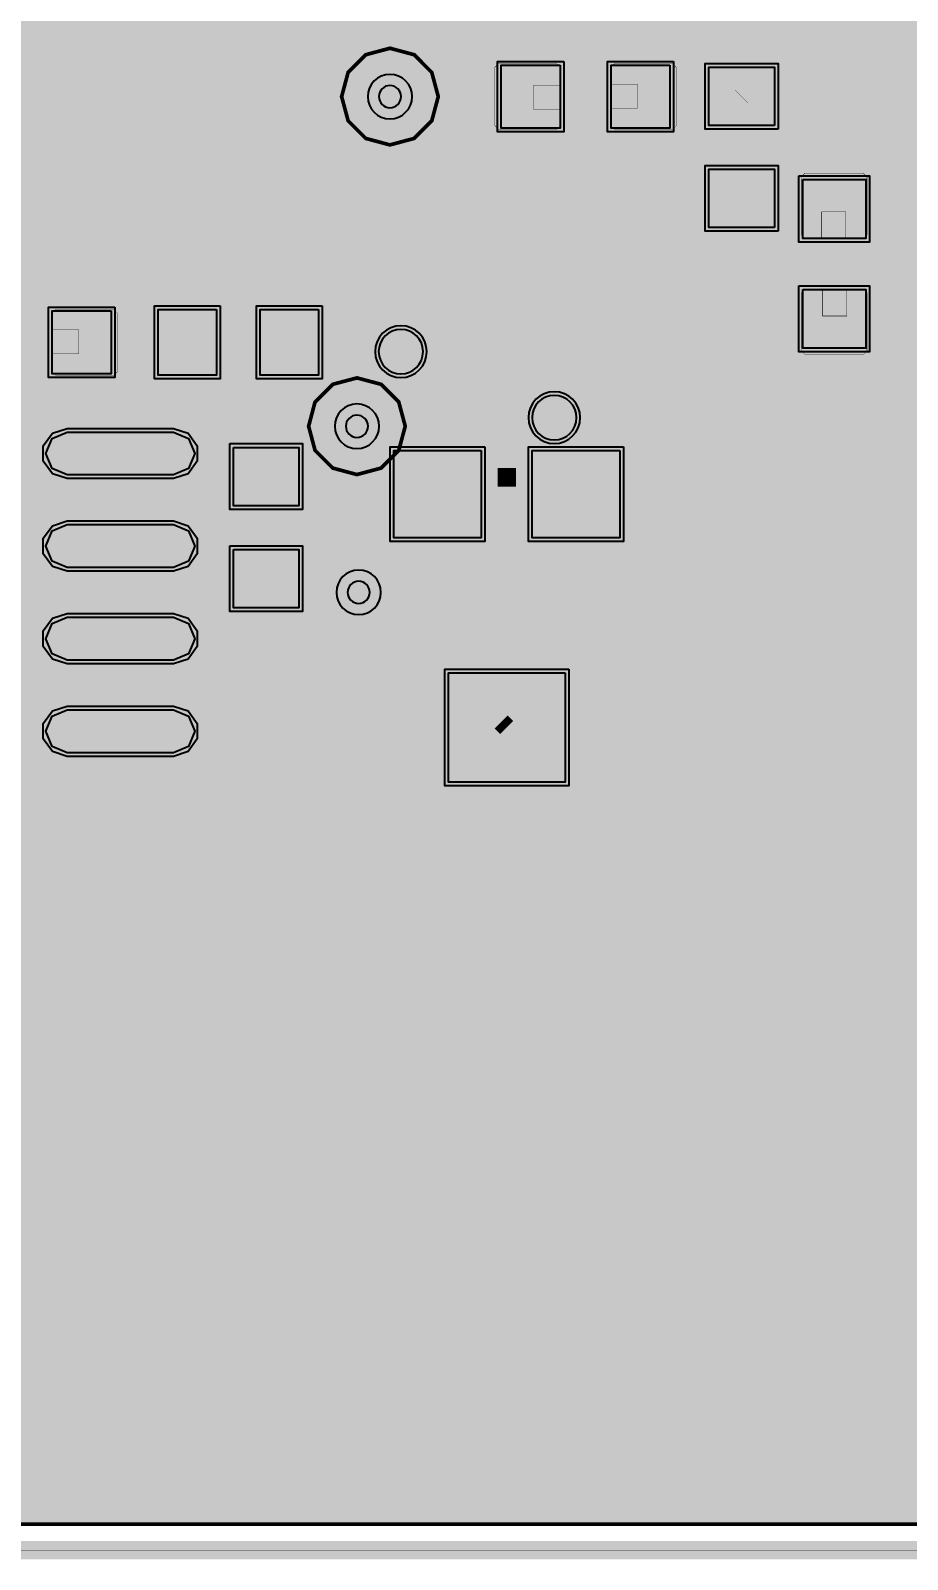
# Model space of a CAD drawing. Header units: millimetres. Extents: x -0.5 to 77.7, y -66.2 to -6.
# Drawn here: x 28.22 to 40.25, y -66.17 to -45.2 of the extents above; entities that cross this region are included whole.
import ezdxf

# ---------------------------------------------------------------- set-up
doc = ezdxf.new("R2010")
doc.units = ezdxf.units.MM
doc.header["$MEASUREMENT"] = 0
for name, color, linetype, true_color in [('Board-Outline-Layer', 7, 'Continuous', 0xff00ff), ('Document-Layer', 7, 'Continuous', 0xffffff), ('Hole-Layer', 7, 'Continuous', 0x222222), ('Inner1', 7, 'Continuous', 0x999966), ('Inner2', 7, 'Continuous', 0x008000), ('Multi-Layer', 7, 'Continuous', 0xc0c0c0), ('Top-Layer', 7, 'Continuous', 0xff0000), ('Top-Paste-Mask-Layer', 7, 'Continuous', 0x808080), ('Top-Silkscreen-Layer', 7, 'Continuous', 0xffcc00), ('Top-Solder-Mask-Layer', 7, 'Continuous', 0x800080)]:
    doc.layers.add(name, color=color, linetype=linetype, true_color=true_color)

msp = doc.modelspace()

# ---------------------------------------------------------------- hatches: boundary and pattern name
at = {"layer": 'Inner1'}
for points in [[(77.239, -6.454), (77.239, -65.682), (-0.023, -65.682), (-0.023, -6.454)], [(32.484, -46.101), (32.573, -46.433), (32.815, -46.675), (33.147, -46.764), (33.479, -46.675), (33.721, -46.433), (33.81, -46.101), (33.721, -45.77), (33.479, -45.527), (33.147, -45.438), (32.815, -45.527), (32.573, -45.77)], [(32.031, -50.623), (32.119, -50.954), (32.362, -51.197), (32.694, -51.286), (33.025, -51.197), (33.268, -50.954), (33.357, -50.623), (33.268, -50.291), (33.025, -50.048), (32.694, -49.96), (32.362, -50.048), (32.119, -50.291)]]:
    msp.add_hatch(color=256, dxfattribs=at).paths.add_polyline_path(points)
at = {"layer": 'Top-Layer'}
for points in [[(35.481, -45.669), (35.481, -46.533), (34.675, -46.533), (34.675, -45.669)], [(36.988, -45.669), (36.988, -46.533), (36.181, -46.533), (36.181, -45.669)], [(38.423, -46.498), (37.523, -46.498), (37.523, -45.698), (38.423, -45.698)], [(38.423, -47.898), (37.523, -47.898), (37.523, -47.098), (38.423, -47.098)], [(38.811, -47.239), (39.675, -47.239), (39.675, -48.046), (38.811, -48.046)], [(38.811, -48.746), (39.675, -48.746), (39.675, -49.552), (38.811, -49.552)], [(29.32, -49.041), (29.32, -49.905), (28.514, -49.905), (28.514, -49.041)], [(30.767, -49.023), (30.767, -49.923), (29.967, -49.923), (29.967, -49.023)], [(32.167, -49.023), (32.167, -49.923), (31.367, -49.923), (31.367, -49.023)], [(32.992, -49.6, 1), (33.602, -49.6, 1)], [(35.097, -50.505, 1), (35.707, -50.505, 1)], [(28.718, -51.291), (28.51, -51.205), (28.424, -50.997), (28.51, -50.789), (28.718, -50.703), (30.175, -50.703), (30.383, -50.789), (30.469, -50.997), (30.383, -51.205), (30.175, -51.291)], [(30.998, -50.913), (31.898, -50.913), (31.898, -51.713), (30.998, -51.713)], [(34.4, -50.956), (34.4, -52.156), (33.2, -52.156), (33.2, -50.956)], [(36.3, -50.956), (36.3, -52.156), (35.1, -52.156), (35.1, -50.956)], [(28.718, -52.561), (28.51, -52.475), (28.424, -52.267), (28.51, -52.059), (28.718, -51.973), (30.175, -51.973), (30.383, -52.059), (30.469, -52.267), (30.383, -52.475), (30.175, -52.561)], [(30.998, -52.313), (31.898, -52.313), (31.898, -53.113), (30.998, -53.113)], [(28.718, -53.831), (28.51, -53.745), (28.424, -53.537), (28.51, -53.329), (28.718, -53.243), (30.175, -53.243), (30.383, -53.329), (30.469, -53.537), (30.383, -53.745), (30.175, -53.831)], [(35.55, -54.006), (35.55, -55.506), (33.95, -55.506), (33.95, -54.006)], [(28.718, -55.101), (28.51, -55.015), (28.424, -54.807), (28.51, -54.599), (28.718, -54.513), (30.175, -54.513), (30.383, -54.599), (30.469, -54.807), (30.383, -55.015), (30.175, -55.101)]]:
    msp.add_hatch(color=256, dxfattribs=at).paths.add_polyline_path(points)
at = {"layer": 'Top-Paste-Mask-Layer'}
for points in [[(34.636, -46.551), (34.586, -46.501), (34.586, -45.701), (34.636, -45.651), (35.436, -45.651), (35.486, -45.701), (35.486, -45.943), (35.116, -45.943), (35.116, -46.273), (35.486, -46.273), (35.486, -46.501), (35.436, -46.551)], [(34.636, -46.551), (34.586, -46.501), (34.586, -45.701), (34.636, -45.651), (35.436, -45.651), (35.486, -45.701), (35.486, -45.943), (35.116, -45.943), (35.116, -46.273), (35.486, -46.273), (35.486, -46.501), (35.436, -46.551)], [(37.026, -45.651), (37.076, -45.701), (37.076, -46.501), (37.026, -46.551), (36.226, -46.551), (36.176, -46.501), (36.176, -46.259), (36.546, -46.259), (36.546, -45.929), (36.176, -45.929), (36.176, -45.701), (36.226, -45.651)], [(37.026, -45.651), (37.076, -45.701), (37.076, -46.501), (37.026, -46.551), (36.226, -46.551), (36.176, -46.501), (36.176, -46.259), (36.546, -46.259), (36.546, -45.929), (36.176, -45.929), (36.176, -45.701), (36.226, -45.651)], [(38.423, -46.498), (37.523, -46.498), (37.523, -45.698), (38.423, -45.698)], [(38.423, -47.898), (37.523, -47.898), (37.523, -47.098), (38.423, -47.098)], [(38.793, -47.201), (38.843, -47.151), (39.643, -47.151), (39.693, -47.201), (39.693, -48.001), (39.643, -48.051), (39.401, -48.051), (39.401, -47.681), (39.071, -47.681), (39.071, -48.051), (38.843, -48.051), (38.793, -48.001)], [(38.793, -47.201), (38.843, -47.151), (39.643, -47.151), (39.693, -47.201), (39.693, -48.001), (39.643, -48.051), (39.401, -48.051), (39.401, -47.681), (39.071, -47.681), (39.071, -48.051), (38.843, -48.051), (38.793, -48.001)], [(39.693, -49.591), (39.643, -49.641), (38.843, -49.641), (38.793, -49.591), (38.793, -48.791), (38.843, -48.741), (39.085, -48.741), (39.085, -49.111), (39.415, -49.111), (39.415, -48.741), (39.643, -48.741), (39.693, -48.791)], [(39.693, -49.591), (39.643, -49.641), (38.843, -49.641), (38.793, -49.591), (38.793, -48.791), (38.843, -48.741), (39.085, -48.741), (39.085, -49.111), (39.415, -49.111), (39.415, -48.741), (39.643, -48.741), (39.693, -48.791)], [(29.359, -49.023), (29.409, -49.073), (29.409, -49.873), (29.359, -49.923), (28.559, -49.923), (28.509, -49.873), (28.509, -49.631), (28.879, -49.631), (28.879, -49.301), (28.509, -49.301), (28.509, -49.073), (28.559, -49.023)], [(29.359, -49.023), (29.409, -49.073), (29.409, -49.873), (29.359, -49.923), (28.559, -49.923), (28.509, -49.873), (28.509, -49.631), (28.879, -49.631), (28.879, -49.301), (28.509, -49.301), (28.509, -49.073), (28.559, -49.023)], [(30.767, -49.023), (30.767, -49.923), (29.967, -49.923), (29.967, -49.023)], [(32.167, -49.023), (32.167, -49.923), (31.367, -49.923), (31.367, -49.023)], [(28.718, -51.291), (28.51, -51.205), (28.424, -50.997), (28.51, -50.789), (28.718, -50.703), (30.175, -50.703), (30.383, -50.789), (30.469, -50.997), (30.383, -51.205), (30.175, -51.291)], [(30.998, -50.913), (31.898, -50.913), (31.898, -51.713), (30.998, -51.713)], [(34.4, -50.956), (34.4, -52.156), (33.2, -52.156), (33.2, -50.956)], [(36.3, -50.956), (36.3, -52.156), (35.1, -52.156), (35.1, -50.956)], [(28.718, -52.561), (28.51, -52.475), (28.424, -52.267), (28.51, -52.059), (28.718, -51.973), (30.175, -51.973), (30.383, -52.059), (30.469, -52.267), (30.383, -52.475), (30.175, -52.561)], [(30.998, -52.313), (31.898, -52.313), (31.898, -53.113), (30.998, -53.113)], [(28.718, -53.831), (28.51, -53.745), (28.424, -53.537), (28.51, -53.329), (28.718, -53.243), (30.175, -53.243), (30.383, -53.329), (30.469, -53.537), (30.383, -53.745), (30.175, -53.831)], [(35.55, -54.006), (35.55, -55.506), (33.95, -55.506), (33.95, -54.006)], [(28.718, -55.101), (28.51, -55.015), (28.424, -54.807), (28.51, -54.599), (28.718, -54.513), (30.175, -54.513), (30.383, -54.599), (30.469, -54.807), (30.383, -55.015), (30.175, -55.101)]]:
    msp.add_hatch(color=256, dxfattribs=at).paths.add_polyline_path(points)
at = {"layer": 'Top-Silkscreen-Layer'}
msp.add_hatch(color=256, dxfattribs=at).paths.add_polyline_path([(29.177, -59.957), (29.134, -60.039), (29.115, -60.093), (29.095, -60.152), (29.06, -60.259), (29.032, -60.346), (29.01, -60.412), (28.984, -60.487), (28.964, -60.546), (28.937, -60.624), (28.904, -60.722), (28.879, -60.793), (28.814, -60.979), (28.797, -61.028), (28.783, -61.064), (28.76, -61.14), (28.738, -61.222), (28.721, -61.274), (28.712, -61.301), (28.658, -61.468), (28.643, -61.511), (28.618, -61.577), (28.604, -61.623), (28.582, -61.683), (28.555, -61.762), (28.533, -61.824), (28.493, -61.942), (28.471, -62.008), (28.419, -62.163), (28.392, -62.245), (28.345, -62.378), (28.322, -62.449), (28.304, -62.516), (28.27, -62.616), (28.235, -62.716), (28.216, -62.774), (28.194, -62.844), (28.173, -62.91), (28.159, -62.953), (28.086, -63.162), (28.051, -63.264), (28.029, -63.333), (27.995, -63.428), (27.962, -63.529), (27.941, -63.588), (27.921, -63.648), (27.9, -63.718), (27.853, -63.86), (27.83, -63.925), (27.813, -63.986), (27.794, -64.049), (27.772, -64.096), (27.717, -64.253), (27.683, -64.356), (27.658, -64.443), (27.628, -64.524), (27.568, -64.704), (27.581, -64.803), (27.687, -64.822), (27.826, -64.839), (27.894, -64.854), (27.96, -64.871), (27.999, -64.888), (28.05, -64.912), (28.09, -64.931), (28.293, -65.12), (28.424, -65.297), (28.529, -65.376), (28.548, -65.387), (28.703, -65.456), (28.778, -65.479), (28.851, -65.496), (29.026, -65.526), (29.537, -65.498), (29.626, -65.476), (29.689, -65.457), (29.731, -65.438), (29.843, -65.389), (29.865, -65.376), (29.958, -65.314), (30.038, -65.221), (30.069, -65.172), (30.103, -65.115), (30.239, -64.966), (30.303, -64.931), (30.381, -64.892), (30.427, -64.875), (30.54, -64.847), (30.569, -64.841), (30.661, -64.828), (30.758, -64.819), (30.789, -64.599), (30.768, -64.537), (30.746, -64.483), (30.725, -64.421), (30.709, -64.363), (30.693, -64.316), (30.675, -64.268), (30.657, -64.213), (30.633, -64.139), (30.58, -63.989), (30.562, -63.929), (30.542, -63.864), (30.523, -63.808), (30.463, -63.632), (30.447, -63.593), (30.425, -63.527), (30.341, -63.276), (30.327, -63.233), (30.307, -63.169), (30.292, -63.118), (30.266, -63.048), (30.241, -62.979), (30.209, -62.881), (30.168, -62.756), (30.133, -62.649), (30.114, -62.589), (30.069, -62.455), (30.046, -62.393), (30.028, -62.339), (29.953, -62.116), (29.927, -62.041), (29.915, -61.994), (29.902, -61.96), (29.881, -61.906), (29.858, -61.833), (29.847, -61.795), (29.831, -61.743), (29.805, -61.671), (29.785, -61.629), (29.769, -61.576), (29.755, -61.513), (29.698, -61.349), (29.664, -61.248), (29.64, -61.184), (29.622, -61.128), (29.546, -60.897), (29.519, -60.818), (29.498, -60.763), (29.478, -60.701), (29.455, -60.631), (29.439, -60.581), (29.404, -60.473), (29.366, -60.357), (29.302, -60.173), (29.255, -60.027), (29.215, -59.956)])
at = {"layer": 'Top-Solder-Mask-Layer'}
for points in [[(35.532, -45.618), (35.532, -46.584), (34.624, -46.584), (34.624, -45.618)], [(37.039, -45.618), (37.039, -46.584), (36.131, -46.584), (36.131, -45.618)], [(38.474, -46.549), (37.472, -46.549), (37.472, -45.647), (38.474, -45.647)], [(38.474, -47.949), (37.472, -47.949), (37.472, -47.047), (38.474, -47.047)], [(38.76, -47.188), (39.726, -47.188), (39.726, -48.096), (38.76, -48.096)], [(38.76, -48.695), (39.726, -48.695), (39.726, -49.603), (38.76, -49.603)], [(29.371, -48.99), (29.371, -49.956), (28.463, -49.956), (28.463, -48.99)], [(30.818, -48.972), (30.818, -49.973), (29.917, -49.973), (29.917, -48.972)], [(32.218, -48.972), (32.218, -49.973), (31.317, -49.973), (31.317, -48.972)], [(32.942, -49.6, 1), (33.653, -49.6, 1)], [(35.047, -50.505, 1), (35.758, -50.505, 1)], [(28.718, -51.342), (28.515, -51.276), (28.39, -51.103), (28.39, -50.89), (28.515, -50.718), (28.718, -50.652), (30.175, -50.652), (30.378, -50.718), (30.503, -50.89), (30.503, -51.103), (30.378, -51.276), (30.175, -51.342)], [(30.948, -50.862), (31.949, -50.862), (31.949, -51.763), (30.948, -51.763)], [(34.451, -50.905), (34.451, -52.206), (33.15, -52.206), (33.15, -50.905)], [(36.351, -50.905), (36.351, -52.206), (35.05, -52.206), (35.05, -50.905)], [(28.718, -52.612), (28.515, -52.546), (28.39, -52.373), (28.39, -52.16), (28.515, -51.988), (28.718, -51.922), (30.175, -51.922), (30.378, -51.988), (30.503, -52.16), (30.503, -52.373), (30.378, -52.546), (30.175, -52.612)], [(30.948, -52.262), (31.949, -52.262), (31.949, -53.164), (30.948, -53.164)], [(28.718, -53.882), (28.515, -53.816), (28.39, -53.643), (28.39, -53.43), (28.515, -53.258), (28.718, -53.192), (30.175, -53.192), (30.378, -53.258), (30.503, -53.43), (30.503, -53.643), (30.378, -53.816), (30.175, -53.882)], [(35.601, -53.955), (35.601, -55.557), (33.9, -55.557), (33.9, -53.955)], [(28.718, -55.152), (28.515, -55.086), (28.39, -54.913), (28.39, -54.7), (28.515, -54.528), (28.718, -54.462), (30.175, -54.462), (30.378, -54.528), (30.503, -54.7), (30.503, -54.913), (30.378, -55.086), (30.175, -55.152)]]:
    msp.add_hatch(color=256, dxfattribs=at).paths.add_polyline_path(points)

# ---------------------------------------------------------------- linework, layer by layer
at = {"layer": 'Board-Outline-Layer', "const_width": 0.254}
msp.add_lwpolyline([(-0.381, -66.04), (-0.381, -6.096), (77.597, -6.096), (77.597, -66.04)], close=True, dxfattribs=at)
at = {"layer": 'Document-Layer', "const_width": 0.254}
msp.add_lwpolyline([(36.401, -51.251, 1), (36.655, -51.251, 1)], format="xyb", close=True, dxfattribs=at)
msp.add_lwpolyline([(36.401, -51.251, 1), (36.655, -51.251, 1)], format="xyb", close=True, dxfattribs=at)
at = {"layer": 'Hole-Layer'}
for points in [[(32.995, -46.101, 1), (33.3, -46.101, 1)], [(32.541, -50.623, 1), (32.846, -50.623, 1)], [(32.566, -52.902, 1), (32.871, -52.902, 1)]]:
    msp.add_lwpolyline(points, format="xyb", close=True, dxfattribs=at)
at = {"layer": 'Inner1'}
for points, const_width in [([(-0.381, -66.04), (-0.381, -6.096), (77.597, -6.096), (77.597, -66.04)], 0.00508), ([(77.239, -6.454), (77.239, -65.682), (-0.023, -65.682), (-0.023, -6.454)], 0.0508), ([(32.484, -46.101), (32.573, -46.433), (32.815, -46.675), (33.147, -46.764), (33.479, -46.675), (33.721, -46.433), (33.81, -46.101), (33.721, -45.77), (33.479, -45.527), (33.147, -45.438), (32.815, -45.527), (32.573, -45.77)], 0.0508), ([(32.031, -50.623), (32.119, -50.954), (32.362, -51.197), (32.694, -51.286), (33.025, -51.197), (33.268, -50.954), (33.357, -50.623), (33.268, -50.291), (33.025, -50.048), (32.694, -49.96), (32.362, -50.048), (32.119, -50.291)], 0.0508)]:
    msp.add_lwpolyline(points, close=True, dxfattribs=dict(at, const_width=const_width))
at = {"layer": 'Inner2'}
for points, const_width in [([(36.576, -31.115), (36.576, -46.741)], 0.4), ([(33.147, -46.101), (33.147, -40.99)], 0.254), ([(28.956, -51.435), (35.56, -44.831)], 0.4), ([(36.576, -46.741), (32.694, -50.623)], 0.4), ([(22.753, -51.435), (28.956, -51.435)], 0.4)]:
    msp.add_lwpolyline(points, dxfattribs=dict(at, const_width=const_width))
at = {"layer": 'Multi-Layer'}
for points in [[(32.842, -46.101, 1), (33.452, -46.101, 1)], [(32.389, -50.623, 1), (32.999, -50.623, 1)], [(32.413, -52.902, 1), (33.023, -52.902, 1)]]:
    msp.add_lwpolyline(points, format="xyb", close=True, dxfattribs=at)
at = {"layer": 'Top-Layer', "const_width": 0.254}
for points in [[(38.634, -45.437), (38.634, -43.252)], [(39.243, -47.642), (39.243, -43.293)], [(37.973, -46.098), (38.634, -45.437)], [(33.147, -46.101), (35.078, -46.101)], [(36.585, -46.101), (37.97, -46.101)], [(37.97, -46.101), (37.973, -46.098)], [(37.973, -47.498), (39.099, -47.498)], [(39.099, -47.498), (39.243, -47.642)], [(30.94, -48.584), (30.367, -49.157)], [(33.48, -48.584), (30.94, -48.584)], [(35.402, -50.505), (33.48, -48.584)], [(30.367, -49.157), (30.367, -49.473)], [(39.243, -50.263), (39.243, -49.149)], [(26.622, -51.632), (28.781, -49.473)], [(28.781, -49.473), (30.367, -49.473)], [(31.767, -49.473), (31.894, -49.6)], [(31.894, -49.6), (33.297, -49.6)], [(33.297, -49.6), (33.734, -49.6)], [(33.734, -49.6), (34.75, -50.616)], [(34.75, -54.756), (39.243, -50.263)], [(32.138, -50.623), (31.448, -51.313)], [(32.694, -50.623), (32.138, -50.623)], [(34.75, -50.616), (34.75, -54.756)], [(35.7, -50.804), (35.402, -50.505)], [(35.7, -51.556), (35.7, -50.804)], [(30.494, -52.267), (31.448, -51.313)], [(29.446, -52.267), (30.494, -52.267)], [(31.259, -52.902), (31.448, -52.713)], [(31.637, -52.902), (31.448, -52.713)], [(27.13, -52.902), (31.259, -52.902)], [(32.718, -52.902), (31.637, -52.902)], [(29.446, -53.537), (30.305, -53.537)], [(30.305, -53.537), (31.448, -54.68)], [(31.448, -54.68), (34.674, -54.68)], [(34.674, -54.68), (34.75, -54.756)]]:
    msp.add_lwpolyline(points, dxfattribs=at)
at = {"layer": 'Top-Layer'}
for points in [[(35.481, -45.669), (35.481, -46.533), (34.675, -46.533), (34.675, -45.669)], [(36.988, -45.669), (36.988, -46.533), (36.181, -46.533), (36.181, -45.669)], [(38.423, -46.498), (37.523, -46.498), (37.523, -45.698), (38.423, -45.698)], [(38.423, -47.898), (37.523, -47.898), (37.523, -47.098), (38.423, -47.098)], [(38.811, -47.239), (39.675, -47.239), (39.675, -48.046), (38.811, -48.046)], [(38.811, -48.746), (39.675, -48.746), (39.675, -49.552), (38.811, -49.552)], [(29.32, -49.041), (29.32, -49.905), (28.514, -49.905), (28.514, -49.041)], [(30.767, -49.023), (30.767, -49.923), (29.967, -49.923), (29.967, -49.023)], [(32.167, -49.023), (32.167, -49.923), (31.367, -49.923), (31.367, -49.023)], [(28.718, -51.291), (28.51, -51.205), (28.424, -50.997), (28.51, -50.789), (28.718, -50.703), (30.175, -50.703), (30.383, -50.789), (30.469, -50.997), (30.383, -51.205), (30.175, -51.291)], [(30.998, -50.913), (31.898, -50.913), (31.898, -51.713), (30.998, -51.713)], [(34.4, -50.956), (34.4, -52.156), (33.2, -52.156), (33.2, -50.956)], [(36.3, -50.956), (36.3, -52.156), (35.1, -52.156), (35.1, -50.956)], [(28.718, -52.561), (28.51, -52.475), (28.424, -52.267), (28.51, -52.059), (28.718, -51.973), (30.175, -51.973), (30.383, -52.059), (30.469, -52.267), (30.383, -52.475), (30.175, -52.561)], [(30.998, -52.313), (31.898, -52.313), (31.898, -53.113), (30.998, -53.113)], [(28.718, -53.831), (28.51, -53.745), (28.424, -53.537), (28.51, -53.329), (28.718, -53.243), (30.175, -53.243), (30.383, -53.329), (30.469, -53.537), (30.383, -53.745), (30.175, -53.831)], [(35.55, -54.006), (35.55, -55.506), (33.95, -55.506), (33.95, -54.006)], [(28.718, -55.101), (28.51, -55.015), (28.424, -54.807), (28.51, -54.599), (28.718, -54.513), (30.175, -54.513), (30.383, -54.599), (30.469, -54.807), (30.383, -55.015), (30.175, -55.101)]]:
    msp.add_lwpolyline(points, close=True, dxfattribs=at)
for points in [[(32.992, -49.6, 1), (33.602, -49.6), (33.602, -49.6, 1), (32.992, -49.6)], [(35.097, -50.505, 1), (35.707, -50.505), (35.707, -50.505, 1), (35.097, -50.505)]]:
    msp.add_lwpolyline(points, format="xyb", dxfattribs=at)
at = {"layer": 'Top-Paste-Mask-Layer', "const_width": 0.00508}
for points in [[(34.636, -46.551), (34.586, -46.501), (34.586, -45.701), (34.636, -45.651), (35.436, -45.651), (35.486, -45.701), (35.486, -45.943), (35.116, -45.943), (35.116, -46.273), (35.486, -46.273), (35.486, -46.501), (35.436, -46.551)], [(34.636, -46.551), (34.586, -46.501), (34.586, -45.701), (34.636, -45.651), (35.436, -45.651), (35.486, -45.701), (35.486, -45.943), (35.116, -45.943), (35.116, -46.273), (35.486, -46.273), (35.486, -46.501), (35.436, -46.551)], [(37.026, -45.651), (37.076, -45.701), (37.076, -46.501), (37.026, -46.551), (36.226, -46.551), (36.176, -46.501), (36.176, -46.259), (36.546, -46.259), (36.546, -45.929), (36.176, -45.929), (36.176, -45.701), (36.226, -45.651)], [(37.026, -45.651), (37.076, -45.701), (37.076, -46.501), (37.026, -46.551), (36.226, -46.551), (36.176, -46.501), (36.176, -46.259), (36.546, -46.259), (36.546, -45.929), (36.176, -45.929), (36.176, -45.701), (36.226, -45.651)], [(38.793, -47.201), (38.843, -47.151), (39.643, -47.151), (39.693, -47.201), (39.693, -48.001), (39.643, -48.051), (39.401, -48.051), (39.401, -47.681), (39.071, -47.681), (39.071, -48.051), (38.843, -48.051), (38.793, -48.001)], [(38.793, -47.201), (38.843, -47.151), (39.643, -47.151), (39.693, -47.201), (39.693, -48.001), (39.643, -48.051), (39.401, -48.051), (39.401, -47.681), (39.071, -47.681), (39.071, -48.051), (38.843, -48.051), (38.793, -48.001)], [(39.693, -49.591), (39.643, -49.641), (38.843, -49.641), (38.793, -49.591), (38.793, -48.791), (38.843, -48.741), (39.085, -48.741), (39.085, -49.111), (39.415, -49.111), (39.415, -48.741), (39.643, -48.741), (39.693, -48.791)], [(39.693, -49.591), (39.643, -49.641), (38.843, -49.641), (38.793, -49.591), (38.793, -48.791), (38.843, -48.741), (39.085, -48.741), (39.085, -49.111), (39.415, -49.111), (39.415, -48.741), (39.643, -48.741), (39.693, -48.791)], [(29.359, -49.023), (29.409, -49.073), (29.409, -49.873), (29.359, -49.923), (28.559, -49.923), (28.509, -49.873), (28.509, -49.631), (28.879, -49.631), (28.879, -49.301), (28.509, -49.301), (28.509, -49.073), (28.559, -49.023)], [(29.359, -49.023), (29.409, -49.073), (29.409, -49.873), (29.359, -49.923), (28.559, -49.923), (28.509, -49.873), (28.509, -49.631), (28.879, -49.631), (28.879, -49.301), (28.509, -49.301), (28.509, -49.073), (28.559, -49.023)]]:
    msp.add_lwpolyline(points, close=True, dxfattribs=at)
at = {"layer": 'Top-Paste-Mask-Layer'}
for points in [[(38.423, -46.498), (37.523, -46.498), (37.523, -45.698), (38.423, -45.698)], [(38.423, -47.898), (37.523, -47.898), (37.523, -47.098), (38.423, -47.098)], [(30.767, -49.023), (30.767, -49.923), (29.967, -49.923), (29.967, -49.023)], [(32.167, -49.023), (32.167, -49.923), (31.367, -49.923), (31.367, -49.023)], [(28.718, -51.291), (28.51, -51.205), (28.424, -50.997), (28.51, -50.789), (28.718, -50.703), (30.175, -50.703), (30.383, -50.789), (30.469, -50.997), (30.383, -51.205), (30.175, -51.291)], [(30.998, -50.913), (31.898, -50.913), (31.898, -51.713), (30.998, -51.713)], [(34.4, -50.956), (34.4, -52.156), (33.2, -52.156), (33.2, -50.956)], [(36.3, -50.956), (36.3, -52.156), (35.1, -52.156), (35.1, -50.956)], [(28.718, -52.561), (28.51, -52.475), (28.424, -52.267), (28.51, -52.059), (28.718, -51.973), (30.175, -51.973), (30.383, -52.059), (30.469, -52.267), (30.383, -52.475), (30.175, -52.561)], [(30.998, -52.313), (31.898, -52.313), (31.898, -53.113), (30.998, -53.113)], [(28.718, -53.831), (28.51, -53.745), (28.424, -53.537), (28.51, -53.329), (28.718, -53.243), (30.175, -53.243), (30.383, -53.329), (30.469, -53.537), (30.383, -53.745), (30.175, -53.831)], [(35.55, -54.006), (35.55, -55.506), (33.95, -55.506), (33.95, -54.006)], [(28.718, -55.101), (28.51, -55.015), (28.424, -54.807), (28.51, -54.599), (28.718, -54.513), (30.175, -54.513), (30.383, -54.599), (30.469, -54.807), (30.383, -55.015), (30.175, -55.101)]]:
    msp.add_lwpolyline(points, close=True, dxfattribs=at)
at = {"layer": 'Top-Silkscreen-Layer', "const_width": 0.254}
for points in [[(37.263, -45.718, -0.414), (37.573, -45.408)], [(37.263, -45.718, -0.414), (37.573, -45.408)], [(38.373, -45.408, -0.414), (38.683, -45.718)], [(38.373, -45.408, -0.414), (38.683, -45.718)], [(37.573, -48.188, -0.414), (37.263, -47.878)], [(37.573, -48.188, -0.414), (37.263, -47.878)], [(38.683, -47.878, -0.414), (38.373, -48.188)], [(38.683, -47.878, -0.414), (38.373, -48.188)], [(29.677, -49.072, -0.414), (29.987, -48.763)], [(29.677, -49.072, -0.414), (29.987, -48.763)], [(32.148, -48.763, -0.414), (32.457, -49.073)], [(32.148, -48.763, -0.414), (32.457, -49.073)], [(29.987, -50.182, -0.414), (29.677, -49.872)], [(29.987, -50.182, -0.414), (29.677, -49.872)], [(32.457, -49.873, -0.414), (32.148, -50.183)], [(32.457, -49.873, -0.414), (32.148, -50.183)], [(30.739, -50.933, -0.414), (31.049, -50.623)], [(30.739, -50.933, -0.414), (31.049, -50.623)], [(31.849, -50.623, -0.414), (32.159, -50.933)], [(31.849, -50.623, -0.414), (32.159, -50.933)], [(31.048, -53.403, -0.414), (30.738, -53.093)], [(31.048, -53.403, -0.414), (30.738, -53.093)], [(32.158, -53.093, -0.414), (31.848, -53.403)], [(32.158, -53.093, -0.414), (31.848, -53.403)]]:
    msp.add_lwpolyline(points, format="xyb", dxfattribs=at)
at = {"layer": 'Top-Silkscreen-Layer'}
for points, const_width in [([(37.573, -45.408), (38.373, -45.408)], 0.254), ([(37.573, -45.408), (38.373, -45.408)], 0.254), ([(35.405, -45.44), (34.446, -45.44)], 0.152), ([(34.446, -45.44), (34.446, -46.762)], 0.152), ([(35.405, -45.44), (34.446, -45.44)], 0.152), ([(34.446, -45.44), (34.446, -46.762)], 0.152), ([(36.258, -45.44), (37.216, -45.44)], 0.152), ([(36.258, -45.44), (37.216, -45.44)], 0.152), ([(37.216, -45.44), (37.216, -46.762)], 0.152), ([(37.216, -45.44), (37.216, -46.762)], 0.152), ([(37.263, -46.518), (37.263, -45.718)], 0.254), ([(37.263, -46.518), (37.263, -45.718)], 0.254), ([(38.683, -46.518), (38.683, -45.718)], 0.254), ([(38.683, -46.518), (38.683, -45.718)], 0.254), ([(34.446, -46.762), (35.405, -46.762)], 0.152), ([(34.446, -46.762), (35.405, -46.762)], 0.152), ([(37.216, -46.762), (36.258, -46.762)], 0.152), ([(37.216, -46.762), (36.258, -46.762)], 0.152), ([(37.263, -47.078), (37.263, -47.878)], 0.254), ([(37.263, -47.078), (37.263, -47.878)], 0.254), ([(38.582, -47.97), (38.582, -47.011)], 0.152), ([(38.582, -47.011), (39.904, -47.011)], 0.152), ([(38.582, -47.97), (38.582, -47.011)], 0.152), ([(38.582, -47.011), (39.904, -47.011)], 0.152), ([(38.683, -47.078), (38.683, -47.878)], 0.254), ([(38.683, -47.078), (38.683, -47.878)], 0.254), ([(39.904, -47.011), (39.904, -47.97)], 0.152), ([(39.904, -47.011), (39.904, -47.97)], 0.152), ([(38.373, -48.188), (37.573, -48.188)], 0.254), ([(38.373, -48.188), (37.573, -48.188)], 0.254), ([(30.787, -48.763), (29.987, -48.763)], 0.254), ([(30.787, -48.763), (29.987, -48.763)], 0.254), ([(31.348, -48.763), (32.148, -48.763)], 0.254), ([(31.348, -48.763), (32.148, -48.763)], 0.254), ([(28.59, -48.812), (29.549, -48.812)], 0.152), ([(28.59, -48.812), (29.549, -48.812)], 0.152), ([(29.549, -48.812), (29.549, -50.133)], 0.152), ([(29.549, -48.812), (29.549, -50.133)], 0.152), ([(38.582, -48.822), (38.582, -49.781)], 0.152), ([(38.582, -48.822), (38.582, -49.781)], 0.152), ([(39.904, -49.781), (39.904, -48.822)], 0.152), ([(39.904, -49.781), (39.904, -48.822)], 0.152), ([(29.677, -49.872), (29.677, -49.072)], 0.254), ([(29.677, -49.872), (29.677, -49.072)], 0.254), ([(32.457, -49.073), (32.457, -49.873)], 0.254), ([(32.457, -49.073), (32.457, -49.873)], 0.254), ([(38.582, -49.781), (39.904, -49.781)], 0.152), ([(38.582, -49.781), (39.904, -49.781)], 0.152), ([(29.549, -50.133), (28.59, -50.133)], 0.152), ([(29.549, -50.133), (28.59, -50.133)], 0.152), ([(30.787, -50.182), (29.987, -50.182)], 0.254), ([(30.787, -50.182), (29.987, -50.182)], 0.254), ([(31.348, -50.183), (32.148, -50.183)], 0.254), ([(31.348, -50.183), (32.148, -50.183)], 0.254), ([(25.355, -50.375), (28.398, -50.375)], 0.152), ([(25.355, -50.375), (28.398, -50.375)], 0.152), ([(28.398, -50.375), (28.398, -55.428)], 0.152), ([(28.398, -50.375), (28.398, -55.428)], 0.152), ([(31.049, -50.623), (31.849, -50.623)], 0.254), ([(31.049, -50.623), (31.849, -50.623)], 0.254), ([(30.739, -51.733), (30.739, -50.933)], 0.254), ([(30.739, -51.733), (30.739, -50.933)], 0.254), ([(32.159, -51.733), (32.159, -50.933)], 0.254), ([(32.159, -51.733), (32.159, -50.933)], 0.254), ([(34.877, -51.324), (34.623, -51.324)], 0.254), ([(34.877, -51.324), (34.623, -51.324)], 0.254), ([(30.738, -52.293), (30.738, -53.093)], 0.254), ([(30.738, -52.293), (30.738, -53.093)], 0.254), ([(32.158, -52.293), (32.158, -53.093)], 0.254), ([(32.158, -52.293), (32.158, -53.093)], 0.254), ([(33.226, -55.134), (33.226, -52.387)], 0.254), ([(33.226, -55.134), (33.226, -52.387)], 0.254), ([(36.274, -55.134), (36.274, -52.387)], 0.254), ([(36.274, -55.134), (36.274, -52.387)], 0.254), ([(31.848, -53.403), (31.048, -53.403)], 0.254), ([(31.848, -53.403), (31.048, -53.403)], 0.254), ([(33.719, -55.134), (33.226, -55.134)], 0.254), ([(33.719, -55.134), (33.226, -55.134)], 0.254), ([(36.274, -55.134), (35.782, -55.134)], 0.254), ([(36.274, -55.134), (35.782, -55.134)], 0.254), ([(28.398, -55.428), (25.355, -55.428)], 0.152), ([(28.398, -55.428), (25.355, -55.428)], 0.152), ([(28.05, -64.912), (28.09, -64.931), (28.293, -65.12), (28.424, -65.297), (28.529, -65.376), (28.548, -65.387), (28.703, -65.456), (28.778, -65.479), (28.851, -65.496), (29.026, -65.526), (29.537, -65.498), (29.626, -65.476), (29.689, -65.457), (29.731, -65.438), (29.843, -65.389), (29.865, -65.376), (29.958, -65.314), (30.038, -65.221), (30.069, -65.172), (30.103, -65.115), (30.239, -64.966), (30.303, -64.931), (30.381, -64.892), (30.427, -64.875), (30.54, -64.847), (30.569, -64.841), (30.661, -64.828), (30.758, -64.819), (30.789, -64.599), (30.768, -64.537), (30.746, -64.483), (30.725, -64.421), (30.709, -64.363), (30.693, -64.316), (30.675, -64.268), (30.657, -64.213), (30.633, -64.139), (30.58, -63.989), (30.562, -63.929), (30.542, -63.864), (30.523, -63.808), (30.463, -63.632), (30.447, -63.593), (30.425, -63.527), (30.341, -63.276), (30.327, -63.233), (30.307, -63.169), (30.292, -63.118), (30.266, -63.048), (30.241, -62.979), (30.209, -62.881), (30.168, -62.756), (30.133, -62.649), (30.114, -62.589), (30.069, -62.455), (30.046, -62.393), (30.028, -62.339), (29.953, -62.116), (29.927, -62.041), (29.915, -61.994), (29.902, -61.96), (29.881, -61.906), (29.858, -61.833), (29.847, -61.795), (29.831, -61.743), (29.805, -61.671), (29.785, -61.629), (29.769, -61.576), (29.755, -61.513), (29.698, -61.349), (29.664, -61.248), (29.64, -61.184), (29.622, -61.128), (29.546, -60.897), (29.519, -60.818), (29.498, -60.763), (29.478, -60.701), (29.455, -60.631), (29.439, -60.581), (29.404, -60.473), (29.366, -60.357), (29.302, -60.173), (29.255, -60.027), (29.215, -59.956), (29.177, -59.957), (29.134, -60.039), (29.115, -60.093), (29.095, -60.152), (29.06, -60.259), (29.032, -60.346), (29.01, -60.412), (28.984, -60.487), (28.964, -60.546), (28.937, -60.624), (28.904, -60.722), (28.879, -60.793), (28.814, -60.979), (28.797, -61.028), (28.783, -61.064), (28.76, -61.14), (28.738, -61.222), (28.721, -61.274), (28.712, -61.301), (28.658, -61.468), (28.643, -61.511), (28.618, -61.577), (28.604, -61.623), (28.582, -61.683), (28.555, -61.762), (28.533, -61.824), (28.493, -61.942), (28.471, -62.008), (28.419, -62.163), (28.392, -62.245), (28.345, -62.378), (28.322, -62.449), (28.304, -62.516), (28.27, -62.616), (28.235, -62.716), (28.216, -62.774), (28.194, -62.844), (28.173, -62.91), (28.159, -62.953), (28.086, -63.162)], 0.254)]:
    msp.add_lwpolyline(points, dxfattribs=dict(at, const_width=const_width))
at = {"layer": 'Top-Silkscreen-Layer', "const_width": 0.254}
for points in [[(36.655, -51.251, 1), (36.909, -51.251, 1)], [(36.655, -51.251, 1), (36.909, -51.251, 1)], [(34.227, -53.156, 1), (35.274, -53.156, 1)], [(34.227, -53.156, 1), (35.274, -53.156, 1)]]:
    msp.add_lwpolyline(points, format="xyb", close=True, dxfattribs=at)
at = {"layer": 'Top-Solder-Mask-Layer'}
for points in [[(35.532, -45.618), (35.532, -46.584), (34.624, -46.584), (34.624, -45.618)], [(37.039, -45.618), (37.039, -46.584), (36.131, -46.584), (36.131, -45.618)], [(38.474, -46.549), (37.472, -46.549), (37.472, -45.647), (38.474, -45.647)], [(38.474, -47.949), (37.472, -47.949), (37.472, -47.047), (38.474, -47.047)], [(38.76, -47.188), (39.726, -47.188), (39.726, -48.096), (38.76, -48.096)], [(38.76, -48.695), (39.726, -48.695), (39.726, -49.603), (38.76, -49.603)], [(29.371, -48.99), (29.371, -49.956), (28.463, -49.956), (28.463, -48.99)], [(30.818, -48.972), (30.818, -49.973), (29.917, -49.973), (29.917, -48.972)], [(32.218, -48.972), (32.218, -49.973), (31.317, -49.973), (31.317, -48.972)], [(28.718, -51.342), (28.515, -51.276), (28.39, -51.103), (28.39, -50.89), (28.515, -50.718), (28.718, -50.652), (30.175, -50.652), (30.378, -50.718), (30.503, -50.89), (30.503, -51.103), (30.378, -51.276), (30.175, -51.342)], [(30.948, -50.862), (31.949, -50.862), (31.949, -51.763), (30.948, -51.763)], [(34.451, -50.905), (34.451, -52.206), (33.15, -52.206), (33.15, -50.905)], [(36.351, -50.905), (36.351, -52.206), (35.05, -52.206), (35.05, -50.905)], [(28.718, -52.612), (28.515, -52.546), (28.39, -52.373), (28.39, -52.16), (28.515, -51.988), (28.718, -51.922), (30.175, -51.922), (30.378, -51.988), (30.503, -52.16), (30.503, -52.373), (30.378, -52.546), (30.175, -52.612)], [(30.948, -52.262), (31.949, -52.262), (31.949, -53.164), (30.948, -53.164)], [(28.718, -53.882), (28.515, -53.816), (28.39, -53.643), (28.39, -53.43), (28.515, -53.258), (28.718, -53.192), (30.175, -53.192), (30.378, -53.258), (30.503, -53.43), (30.503, -53.643), (30.378, -53.816), (30.175, -53.882)], [(35.601, -53.955), (35.601, -55.557), (33.9, -55.557), (33.9, -53.955)], [(28.718, -55.152), (28.515, -55.086), (28.39, -54.913), (28.39, -54.7), (28.515, -54.528), (28.718, -54.462), (30.175, -54.462), (30.378, -54.528), (30.503, -54.7), (30.503, -54.913), (30.378, -55.086), (30.175, -55.152)]]:
    msp.add_lwpolyline(points, close=True, dxfattribs=at)
for points in [[(32.942, -49.6, 1), (33.653, -49.6, 1)], [(35.047, -50.505, 1), (35.758, -50.505, 1)]]:
    msp.add_lwpolyline(points, format="xyb", close=True, dxfattribs=at)

doc.saveas('drawing.dxf')
